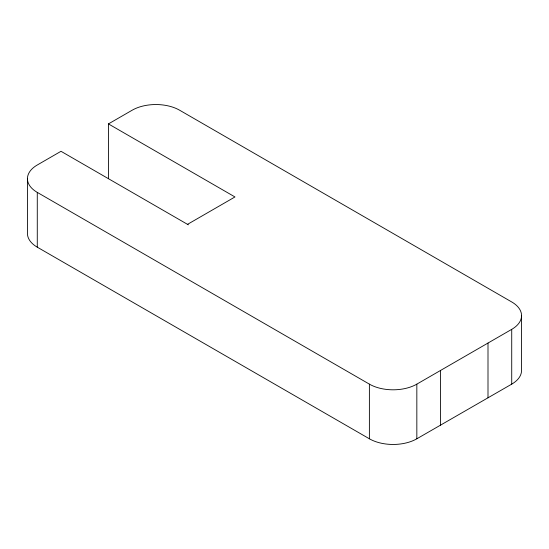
<?xml version="1.0" encoding="UTF-8"?>
<svg xmlns="http://www.w3.org/2000/svg" width="549" height="549" viewBox="0 0 549 549"><rect width="100%" height="100%" fill="white"/><g stroke="black" fill="none" stroke-linecap="round" stroke-linejoin="round"><path stroke-width="0.82" d="M108.441 178.693L108.441 123.909L132.165 110.212A33.551 19.366 0 0 1 179.612 110.212L511.723 301.957A33.551 19.366 0 0 1 511.723 329.352L511.723 384.135L416.835 438.788A33.551 19.366 0 0 1 369.388 438.788L37.277 247.174A33.551 19.366 0 0 1 27.45 233.476L27.45 178.693M187.518 224.349L234.965 196.954L108.441 123.909M188.348 224.829L61.001 151.298L37.277 164.995A33.551 19.366 0 0 0 37.277 192.39L369.388 384.135A33.551 19.366 0 0 0 416.835 384.135L511.723 329.352M521.55 315.654L521.55 370.438A33.551 19.366 0 0 1 511.723 384.135M487.999 343.043L487.999 397.833M440.559 370.438L440.559 425.221M416.835 384.135L416.835 438.788M369.388 384.135L369.388 438.788M37.277 192.39L37.277 247.174"/></g></svg>
